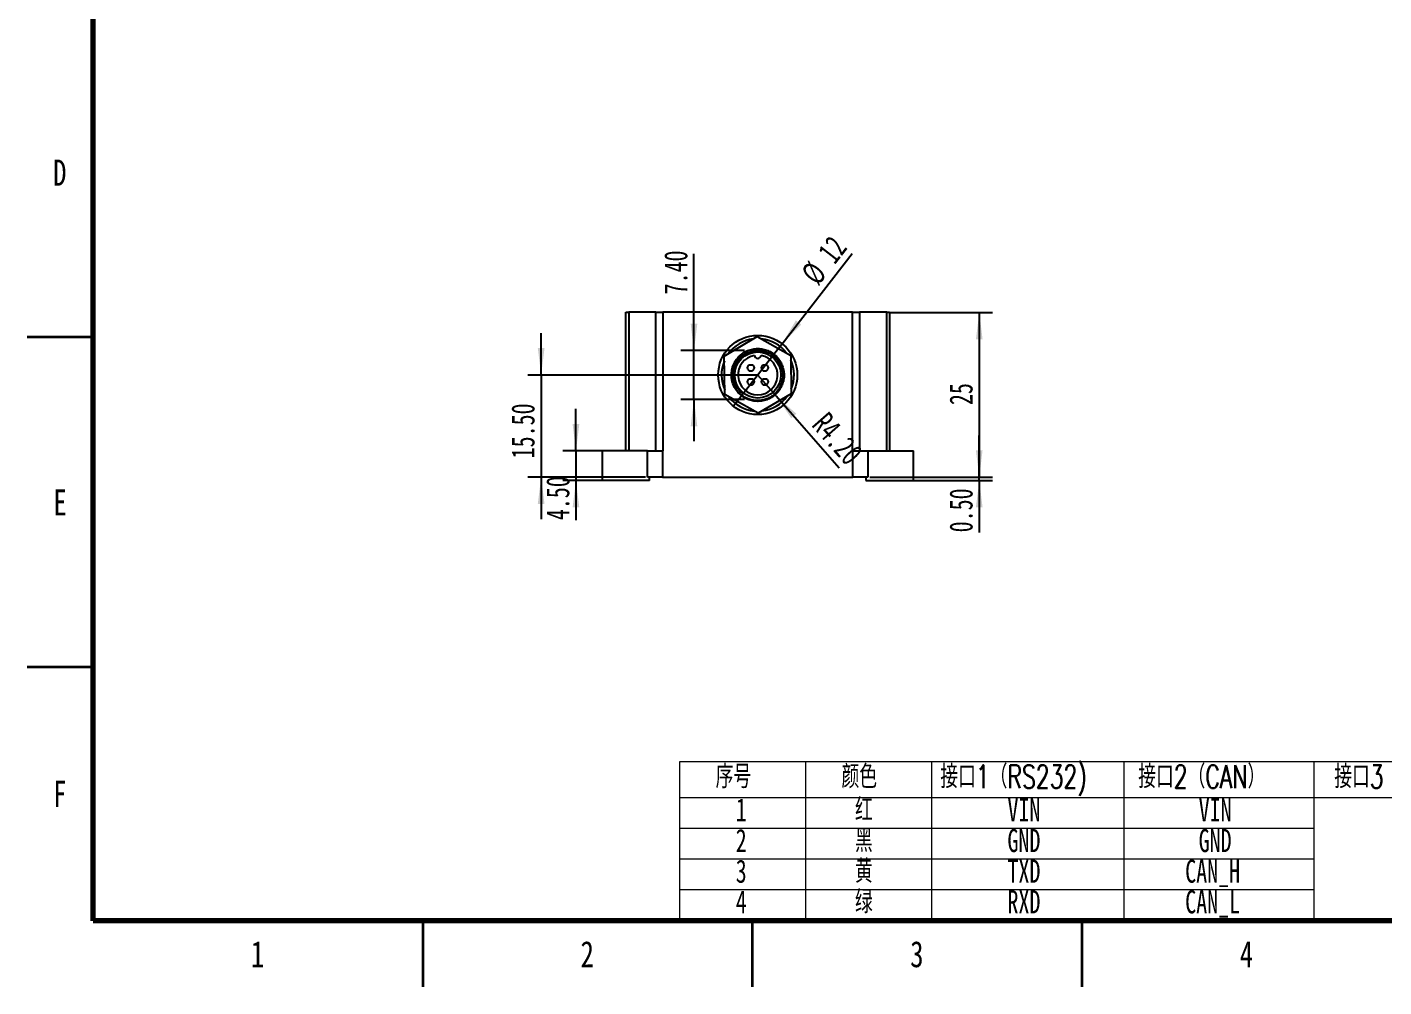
# Model space of a CAD drawing. Header units: millimetres. Extents: x 0 to 420, y 0 to 297.
# Drawn here: x 0 to 205.8, y 0 to 145.5 of the extents above; entities that cross this region are included whole.
import ezdxf

# ---------------------------------------------------------------- set-up
doc = ezdxf.new("R2010")
doc.units = ezdxf.units.MM
doc.layers.add('10', color=7, linetype='Continuous')
doc.styles.add('SLDTEXTSTYLE0', font='TXT', dxfattribs={"width": 0.7})
doc.styles.add('SLDTEXTSTYLE1', font='TXT', dxfattribs={"width": 0.75})
doc.styles.add('SLDTEXTSTYLE2', font='TXT', dxfattribs={"width": 0.7, "bigfont": 'bigfont'})
doc.dimstyles.new('SLDDIMSTYLE0', dxfattribs={"dimtxt": 3.5, "dimasz": 4.08, "dimexe": 0, "dimexo": 0.0625, "dimgap": 0.875, "dimtad": 2, "dimrnd": 1e-09, "dimzin": 12, "dimdsep": 46, "dimtxsty": 'SLDTEXTSTYLE0', "dimsah": 1, "dimcen": 0.09, "dimadec": 0, "dimazin": 3, "dimtfac": 1, "dimtofl": 0, "dimtmove": 0, "dimatfit": 3, "dimfxl": 0, "dimfrac": 2, "dimtolj": 1, "dimtzin": 12, "dimarcsym": 0})
doc.dimstyles.new('SLDDIMSTYLE2', dxfattribs={"dimtxt": 3.5, "dimasz": 4.08, "dimexe": 0, "dimexo": 0.0625, "dimgap": 0.875, "dimtad": 2, "dimrnd": 1e-09, "dimzin": 12, "dimdsep": 46, "dimtxsty": 'SLDTEXTSTYLE0', "dimblk1": 'NONE', "dimsah": 1, "dimcen": 0, "dimadec": 0, "dimazin": 3, "dimtfac": 1, "dimtmove": 0, "dimatfit": 3, "dimldrblk": 'NONE', "dimfxl": 0, "dimfrac": 2, "dimtolj": 1, "dimtzin": 12, "dimarcsym": 0})
doc.dimstyles.new('SLDDIMSTYLE3', dxfattribs={"dimtxt": 3.5, "dimasz": 4.08, "dimexe": 0, "dimexo": 0.0625, "dimgap": 0.875, "dimtad": 2, "dimrnd": 1e-09, "dimzin": 4, "dimdsep": 46, "dimtxsty": 'SLDTEXTSTYLE0', "dimsah": 1, "dimcen": 0, "dimadec": 0, "dimazin": 1, "dimtfac": 1, "dimtofl": 0, "dimtmove": 0, "dimatfit": 3, "dimfxl": 0, "dimfrac": 2, "dimtolj": 1, "dimtzin": 12, "dimarcsym": 0})
doc.dimstyles.new('SLDDIMSTYLE4', dxfattribs={"dimtxt": 3.5, "dimasz": 4.08, "dimexe": 0, "dimexo": 0.0625, "dimgap": 0.875, "dimtad": 2, "dimrnd": 1e-09, "dimzin": 4, "dimdsep": 46, "dimtxsty": 'SLDTEXTSTYLE0', "dimsah": 1, "dimcen": 0.09, "dimadec": 0, "dimazin": 1, "dimtfac": 1, "dimtmove": 0, "dimatfit": 0, "dimfxl": 0, "dimfrac": 2, "dimtolj": 1, "dimtzin": 12, "dimarcsym": 0})
doc.dimstyles.new('SLDDIMSTYLE5', dxfattribs={"dimtxt": 3.5, "dimasz": 4.08, "dimexe": 0, "dimexo": 0.0625, "dimgap": 0.875, "dimtad": 2, "dimrnd": 1e-09, "dimzin": 0, "dimdsep": 46, "dimtxsty": 'SLDTEXTSTYLE0', "dimsah": 1, "dimcen": 0.09, "dimadec": 0, "dimazin": 0, "dimtfac": 1, "dimtmove": 0, "dimatfit": 0, "dimfxl": 0, "dimfrac": 2, "dimtolj": 1, "dimtzin": 12, "dimarcsym": 0})

# ---------------------------------------------------------------- blocks, each defined once
blk = doc.blocks.new('SW_TABLEANNOTATION_1')
at = {"color": 0, "linetype": 'Continuous', "lineweight": 0}
for p, q in [((0, 0), (0, -24.02)), ((130.95, 0), (0, 0)), ((19.1, 0), (19.1, -24.02)), ((38.21, 0), (38.21, -24.02)), ((67.4, 0), (67.4, -24.02)), ((96.2, 0), (96.2, -24.02)), ((130.95, -24.02), (130.95, 0)), ((0, -5.43), (130.95, -5.43)), ((0, -10.08), (96.2, -10.08)), ((0, -14.72), (96.2, -14.72)), ((0, -19.37), (96.2, -19.37)), ((0, -24.02), (130.95, -24.02))]:
    blk.add_line(p, q, dxfattribs=at)
at = {"color": 0, "linetype": 'Continuous', "lineweight": 0, "char_height": 3.5, "attachment_point": 1}
for s, insert, style in [('\\M+190DA\\M+18CFB1\\M+18169RS232)', (39.56, -0.5), 'SLDTEXTSTYLE2'), ('\\M+190DA\\M+18CFB3\\M+18169USB2.0)', (99.32, -0.5), 'SLDTEXTSTYLE2'), ('\\M+18F98\\M+18D86', (5.48, -0.5), 'SLDTEXTSTYLE2'), ('颜\\M+19046', (24.58, -0.5), 'SLDTEXTSTYLE2'), ('\\M+190DA\\M+18CFB2\\M+18169CAN\\M+1816A', (69.58, -0.5), 'SLDTEXTSTYLE2'), ('1', (8.53, -5.54), 'SLDTEXTSTYLE0'), ('红', (26.62, -5.54), 'SLDTEXTSTYLE2'), ('VIN', (49.75, -5.54), 'SLDTEXTSTYLE0'), ('VIN', (78.75, -5.54), 'SLDTEXTSTYLE0'), ('2', (8.53, -10.19), 'SLDTEXTSTYLE0'), ('\\M+1FC4B', (26.62, -10.19), 'SLDTEXTSTYLE2'), ('GND', (49.75, -10.19), 'SLDTEXTSTYLE0'), ('GND', (78.75, -10.19), 'SLDTEXTSTYLE0'), ('3', (8.53, -14.84), 'SLDTEXTSTYLE0'), ('\\M+189A9', (26.62, -14.84), 'SLDTEXTSTYLE2'), ('TXD', (49.75, -14.84), 'SLDTEXTSTYLE0'), ('CAN_H', (76.71, -14.84), 'SLDTEXTSTYLE0'), ('4', (8.53, -19.48), 'SLDTEXTSTYLE0'), ('绿', (26.62, -19.48), 'SLDTEXTSTYLE2'), ('RXD', (49.75, -19.48), 'SLDTEXTSTYLE0'), ('CAN_L', (76.71, -19.48), 'SLDTEXTSTYLE0')]:
    blk.add_mtext(s, dxfattribs=dict(at, insert=insert, style=style))
blk = doc.blocks.new('_D_5')
at = {"layer": '10'}
for q in [(125.16, 111.23), (107.14, 88.05)]:
    blk.add_line((114.51, 97.52), q, dxfattribs=at)
blk.add_solid([(114.51, 97.52), (117.41, 100.43), (116.61, 101.06)], dxfattribs=at)
at = {"layer": '10', "char_height": 3.5, "attachment_point": 1, "rotation": 52.1476, "style": 'SLDTEXTSTYLE0'}
for s, insert in [('12', (119.73, 111.56)), ('%%c', (117.19, 108.32))]:
    blk.add_mtext(s, dxfattribs=dict(at, insert=insert))
blk = doc.blocks.new('_NONE')
blk = doc.blocks.new('_D_6')
at = {"layer": '10'}
for q in [(110.83, 92.78), (123.19, 78.7)]:
    blk.add_line((113.6, 89.63), q, dxfattribs=at)
blk.add_solid([(113.6, 89.63), (115.91, 86.23), (116.67, 86.9)], dxfattribs=at)
at = {"layer": '10', "insert": (121.5, 87.43), "char_height": 3.5, "attachment_point": 1, "rotation": 311.2796, "style": 'SLDTEXTSTYLE0'}
blk.add_mtext('R4.20', dxfattribs=at)
blk = doc.blocks.new('_D_7')
at = {"layer": '10'}
for p, q in [((101.15, 96.48), (101.15, 111.14)), ((108.84, 96.48), (99.15, 96.48)), ((101.15, 89.08), (101.15, 96.48)), ((108.84, 89.08), (99.15, 89.08)), ((101.15, 89.08), (101.15, 82.73))]:
    blk.add_line(p, q, dxfattribs=at)
for points in [[(101.15, 96.48), (101.66, 100.56), (100.65, 100.56)], [(101.15, 89.08), (100.65, 85), (101.66, 85)]]:
    blk.add_solid(points, dxfattribs=at)
at = {"layer": '10', "insert": (96.64, 105), "char_height": 3.5, "attachment_point": 1, "rotation": 90, "style": 'SLDTEXTSTYLE0'}
blk.add_mtext('7.40', dxfattribs=at)
blk = doc.blocks.new('_D_8')
at = {"layer": '10'}
for p, q in [((130.83, 102.28), (146.43, 102.28)), ((144.43, 102.28), (144.43, 77.28)), ((127.85, 77.28), (146.43, 77.28))]:
    blk.add_line(p, q, dxfattribs=at)
for points in [[(144.43, 102.28), (143.92, 98.2), (144.93, 98.2)], [(144.43, 77.28), (144.93, 81.36), (143.92, 81.36)]]:
    blk.add_solid(points, dxfattribs=at)
at = {"layer": '10', "insert": (139.91, 88.22), "char_height": 3.5, "attachment_point": 1, "rotation": 90, "style": 'SLDTEXTSTYLE0'}
blk.add_mtext('25', dxfattribs=at)
blk = doc.blocks.new('_D_9')
at = {"layer": '10'}
for p, q in [((144.43, 77.28), (144.43, 83.63)), ((127.85, 77.28), (146.43, 77.28)), ((134.43, 76.78), (146.43, 76.78)), ((144.43, 76.78), (144.43, 77.28)), ((144.43, 76.78), (144.43, 68.92))]:
    blk.add_line(p, q, dxfattribs=at)
for points in [[(144.43, 77.28), (144.93, 81.36), (143.92, 81.36)], [(144.43, 76.78), (143.92, 72.7), (144.93, 72.7)]]:
    blk.add_solid(points, dxfattribs=at)
at = {"layer": '10', "insert": (139.91, 68.92), "char_height": 3.5, "attachment_point": 1, "rotation": 90, "style": 'SLDTEXTSTYLE0'}
blk.add_mtext('0.50', dxfattribs=at)
blk = doc.blocks.new('_D_10')
at = {"layer": '10'}
for p, q in [((83.25, 81.28), (83.25, 87.63)), ((87.23, 81.28), (81.25, 81.28)), ((83.25, 81.28), (83.25, 76.78)), ((87.23, 76.78), (81.25, 76.78)), ((83.25, 76.78), (83.25, 70.77))]:
    blk.add_line(p, q, dxfattribs=at)
for points in [[(83.25, 81.28), (83.76, 85.36), (82.74, 85.36)], [(83.25, 76.78), (82.74, 72.7), (83.76, 72.7)]]:
    blk.add_solid(points, dxfattribs=at)
at = {"layer": '10', "insert": (78.74, 70.77), "char_height": 3.5, "attachment_point": 1, "rotation": 90, "style": 'SLDTEXTSTYLE0'}
blk.add_mtext('4.50', dxfattribs=at)
blk = doc.blocks.new('_D_11')
at = {"layer": '10'}
for p, q in [((77.97, 92.78), (77.97, 99.13)), ((110.83, 92.78), (75.97, 92.78)), ((77.97, 92.78), (77.97, 77.28)), ((93.81, 77.28), (75.97, 77.28)), ((77.97, 77.28), (77.97, 70.93))]:
    blk.add_line(p, q, dxfattribs=at)
for points in [[(77.97, 92.78), (78.48, 96.86), (77.46, 96.86)], [(77.97, 77.28), (77.46, 73.2), (78.48, 73.2)]]:
    blk.add_solid(points, dxfattribs=at)
at = {"layer": '10', "insert": (73.46, 80.14), "char_height": 3.5, "attachment_point": 1, "rotation": 90, "style": 'SLDTEXTSTYLE0'}
blk.add_mtext('15.50', dxfattribs=at)

msp = doc.modelspace()

# ---------------------------------------------------------------- linework, layer by layer
at = {"color": 7, "linetype": 'Continuous', "lineweight": 70}
for p, q in [((10, 10), (10, 287)), ((410, 10), (10, 10))]:
    msp.add_line(p, q, dxfattribs=at)
at = {"color": 7, "linetype": 'Continuous', "lineweight": 25}
for p, q in [((90.827, 81.285), (90.827, 102.285)), ((90.827, 102.285), (91.266, 102.285)), ((91.266, 102.285), (91.266, 81.285)), ((95.387, 102.285), (91.266, 102.285)), ((95.387, 81.285), (95.387, 102.285)), ((95.387, 102.285), (96.448, 102.285)), ((96.448, 102.285), (96.448, 81.285)), ((125.205, 102.285), (96.448, 102.285)), ((125.205, 81.285), (125.205, 102.285)), ((125.205, 102.285), (126.266, 102.285)), ((126.266, 102.285), (126.266, 81.285)), ((130.387, 102.285), (126.266, 102.285)), ((130.387, 81.285), (130.387, 102.285)), ((130.387, 102.285), (130.827, 102.285)), ((130.827, 102.285), (130.827, 81.285)), ((105.755, 95.63), (110.755, 98.6)), ((110.755, 98.6), (115.827, 95.754)), ((105.827, 89.815), (105.755, 95.63)), ((115.827, 95.754), (115.898, 89.939)), ((110.898, 86.97), (105.827, 89.815)), ((115.898, 89.939), (110.898, 86.97)), ((87.227, 81.285), (87.227, 76.785)), ((94.11, 81.285), (87.227, 81.285)), ((94.11, 77.285), (94.11, 81.285)), ((94.11, 81.285), (96.391, 81.285)), ((96.391, 81.285), (96.391, 77.285)), ((96.448, 81.285), (96.391, 81.285)), ((125.262, 81.285), (125.205, 81.285)), ((125.262, 77.285), (125.262, 81.285)), ((125.262, 81.285), (127.543, 81.285)), ((127.543, 81.285), (127.543, 77.285)), ((127.543, 81.285), (134.427, 81.285)), ((134.427, 76.785), (134.427, 81.285)), ((94.427, 76.785), (87.227, 76.785)), ((96.391, 77.285), (94.11, 77.285)), ((94.427, 76.785), (94.427, 77.285)), ((96.391, 77.285), (125.262, 77.285)), ((127.543, 77.285), (125.262, 77.285)), ((127.227, 77.285), (127.227, 76.785)), ((127.227, 76.785), (134.427, 76.785))]:
    msp.add_line(p, q, dxfattribs=at)
at = {"color": 7, "linetype": 'Continuous', "lineweight": 35}
for p, q in [((10, 98.5), (0, 98.5)), ((10, 48.5), (0, 48.5)), ((60, 10), (60, 0)), ((110, 10), (110, 0)), ((160, 10), (160, 0))]:
    msp.add_line(p, q, dxfattribs=at)
at = {"color": 7, "linetype": 'Continuous', "lineweight": 25}
for centre, radius in [((110.827, 92.785), 6), ((110.827, 92.785), 3.5), ((109.766, 93.845), 0.5), ((111.887, 93.845), 0.5), ((109.766, 91.724), 0.5), ((111.887, 91.724), 0.5)]:
    msp.add_circle(centre, radius, dxfattribs=at)
for centre, radius, start, end in [((110.827, 92.785), 5.5, 97.00915, 144.40409), ((110.827, 92.785), 5.5, 37.00915, 84.40409), ((110.827, 92.785), 5.5, 157.00915, 204.40409), ((110.827, 92.785), 4, 112.51467, 143.20423), ((110.827, 92.785), 3, 99.56038, 80.43962), ((110.827, 95.785), 0.5, 184.78019, 355.21981), ((110.827, 92.785), 5.5, 337.00915, 24.40409), ((110.827, 92.785), 5.5, 217.00915, 264.40409), ((110.827, 92.785), 5.5, 277.00915, 324.40409)]:
    msp.add_arc(centre, radius, start, end, dxfattribs=at)
for points, knots in [([(109.295, 96.48), (109.546, 96.567), (110.046, 96.742), (110.837, 96.809), (111.611, 96.733), (112.356, 96.508), (113.051, 96.141), (113.671, 95.635), (114.178, 95.016), (114.546, 94.322), (114.772, 93.578), (114.853, 92.801), (114.778, 92.008), (114.545, 91.24), (114.17, 90.544), (113.676, 89.942), (113.075, 89.446), (112.379, 89.069), (111.612, 88.835), (110.82, 88.759), (110.042, 88.837), (109.297, 89.062), (108.602, 89.429), (107.982, 89.934), (107.475, 90.553), (107.107, 91.247), (106.881, 91.991), (106.799, 92.77), (106.882, 93.559), (107.039, 94.166), (107.213, 94.473), (107.255, 94.547)], [0, 0, 0, 0, 0.0357464, 0.071251, 0.1061616, 0.1403076, 0.1755987, 0.211596, 0.2475933, 0.2828844, 0.3170304, 0.351941, 0.3877789, 0.4238564, 0.4594579, 0.4939226, 0.5283872, 0.5639887, 0.6000662, 0.6359042, 0.6708148, 0.7049608, 0.7402519, 0.7762491, 0.8122465, 0.8475375, 0.8816835, 0.9165942, 0.952432, 0.9885095, 1, 1, 1, 1]), ([(108.672, 89.897), (108.536, 90.004), (108.263, 90.219), (107.919, 90.612), (107.629, 91.049), (107.396, 91.546), (107.233, 92.106), (107.162, 92.712), (107.193, 93.33), (107.328, 93.942), (107.575, 94.54), (107.928, 95.09), (108.377, 95.574), (108.892, 95.962), (109.461, 96.253), (110.056, 96.441), (110.681, 96.527), (111.307, 96.508), (111.926, 96.382), (112.512, 96.157), (113.059, 95.834), (113.542, 95.425), (113.955, 94.936), (114.277, 94.389), (114.505, 93.79), (114.629, 93.166), (114.647, 92.522), (114.559, 91.888), (114.363, 91.27), (114.069, 90.697), (113.679, 90.177), (113.21, 89.733), (112.67, 89.37), (112.078, 89.102), (111.443, 88.935), (110.793, 88.878), (110.136, 88.93), (109.543, 89.081), (109.015, 89.304), (108.525, 89.594), (108.044, 89.987), (107.609, 90.485), (107.26, 91.055), (107.015, 91.67), (106.874, 92.323), (106.844, 92.986), (106.925, 93.655), (107.103, 94.245), (107.34, 94.759), (107.528, 95.039), (107.624, 95.181)], [0, 0, 0, 0, 0.0172841, 0.0349339, 0.052218, 0.0698677, 0.08997, 0.110643, 0.1309569, 0.1518548, 0.1734165, 0.1956811, 0.2172424, 0.2394934, 0.2600886, 0.2812751, 0.3019659, 0.3232568, 0.3439476, 0.3652291, 0.3860946, 0.407558, 0.4285428, 0.4501363, 0.4711213, 0.4927086, 0.5138326, 0.5355599, 0.5568389, 0.5787349, 0.600014, 0.6219066, 0.6432895, 0.6652811, 0.6868542, 0.709053, 0.7306261, 0.7528233, 0.7702855, 0.7880646, 0.8099319, 0.8324333, 0.8543005, 0.8768019, 0.8986677, 0.9211511, 0.9432924, 0.9660745, 0.9828996, 1, 1, 1, 1]), ([(109.295, 96.48), (109.142, 96.401), (108.835, 96.241), (108.382, 95.902), (107.942, 95.468), (107.558, 94.93), (107.271, 94.329), (107.094, 93.699), (107.027, 93.047), (107.069, 92.403), (107.22, 91.769), (107.474, 91.182), (107.828, 90.649), (108.23, 90.218), (108.537, 89.995), (108.672, 89.897)], [0, 0, 0, 0, 0.0642227, 0.1295268, 0.2108829, 0.2946044, 0.3755538, 0.4589524, 0.5382901, 0.6199286, 0.6992687, 0.7810207, 0.8581802, 0.9376977, 1, 1, 1, 1])]:
    msp.add_open_spline(points, degree=3, knots=knots, dxfattribs=at)

# ---------------------------------------------------------------- block references
at = {"color": 7, "linetype": 'Continuous', "lineweight": 0}
msp.add_blockref('SW_TABLEANNOTATION_1', (98.955, 34.131), dxfattribs=at)

# ---------------------------------------------------------------- texts
at = {"color": 7, "linetype": 'Continuous', "lineweight": 0, "char_height": 3.969, "attachment_point": 2, "style": 'SLDTEXTSTYLE1'}
for s, insert in [('D', (4.953, 125.446)), ('E', (5.008, 75.446)), ('F', (4.958, 31.254)), ('1', (34.96, 6.946)), ('2', (84.96, 6.946)), ('3', (134.96, 6.946)), ('4', (184.96, 6.946))]:
    msp.add_mtext(s, dxfattribs=dict(at, insert=insert))

# ---------------------------------------------------------------- dimensions: what is measured, and where the dimension line sits
at = {"layer": '10'}
dim = msp.add_diameter_dim_2p(p1=(107.145, 88.047), p2=(114.508, 97.522), dimstyle='SLDDIMSTYLE2', dxfattribs=at)
dim.commit()
dim.dimension.update_dxf_attribs({"geometry": '_D_5', "text_midpoint": (123.064, 108.531), "dimtype": 163})
for base, p1, p2, dimstyle, picture, middle in [((101.155, 96.485), (108.839, 89.085), (108.839, 96.485), 'SLDDIMSTYLE4', '_D_7', (101.155, 108.071)), ((144.427, 77.285), (130.827, 102.285), (127.847, 77.285), 'SLDDIMSTYLE0', '_D_8', (144.427, 89.752)), ((77.972, 77.285), (110.827, 92.785), (93.806, 77.285), 'SLDDIMSTYLE4', '_D_11', (77.972, 83.974)), ((83.247, 76.785), (87.227, 81.285), (87.227, 76.785), 'SLDDIMSTYLE4', '_D_10', (83.247, 73.839)), ((144.427, 77.285), (134.427, 76.785), (127.847, 77.285), 'SLDDIMSTYLE5', '_D_9', (144.427, 71.985))]:
    dim = msp.add_linear_dim(base=base, p1=p1, p2=p2, angle=90, dimstyle=dimstyle, dxfattribs=at)
    dim.commit()
    dim.dimension.update_dxf_attribs({"geometry": picture, "text_midpoint": middle, "dimtype": 160})
dim = msp.add_radius_dim(center=(110.827, 92.785), mpoint=(113.598, 89.628), dimstyle='SLDDIMSTYLE3', dxfattribs=at)
dim.commit()
dim.dimension.update_dxf_attribs({"geometry": '_D_6', "text_midpoint": (120.762, 81.467), "dimtype": 164})

doc.saveas('drawing.dxf')
